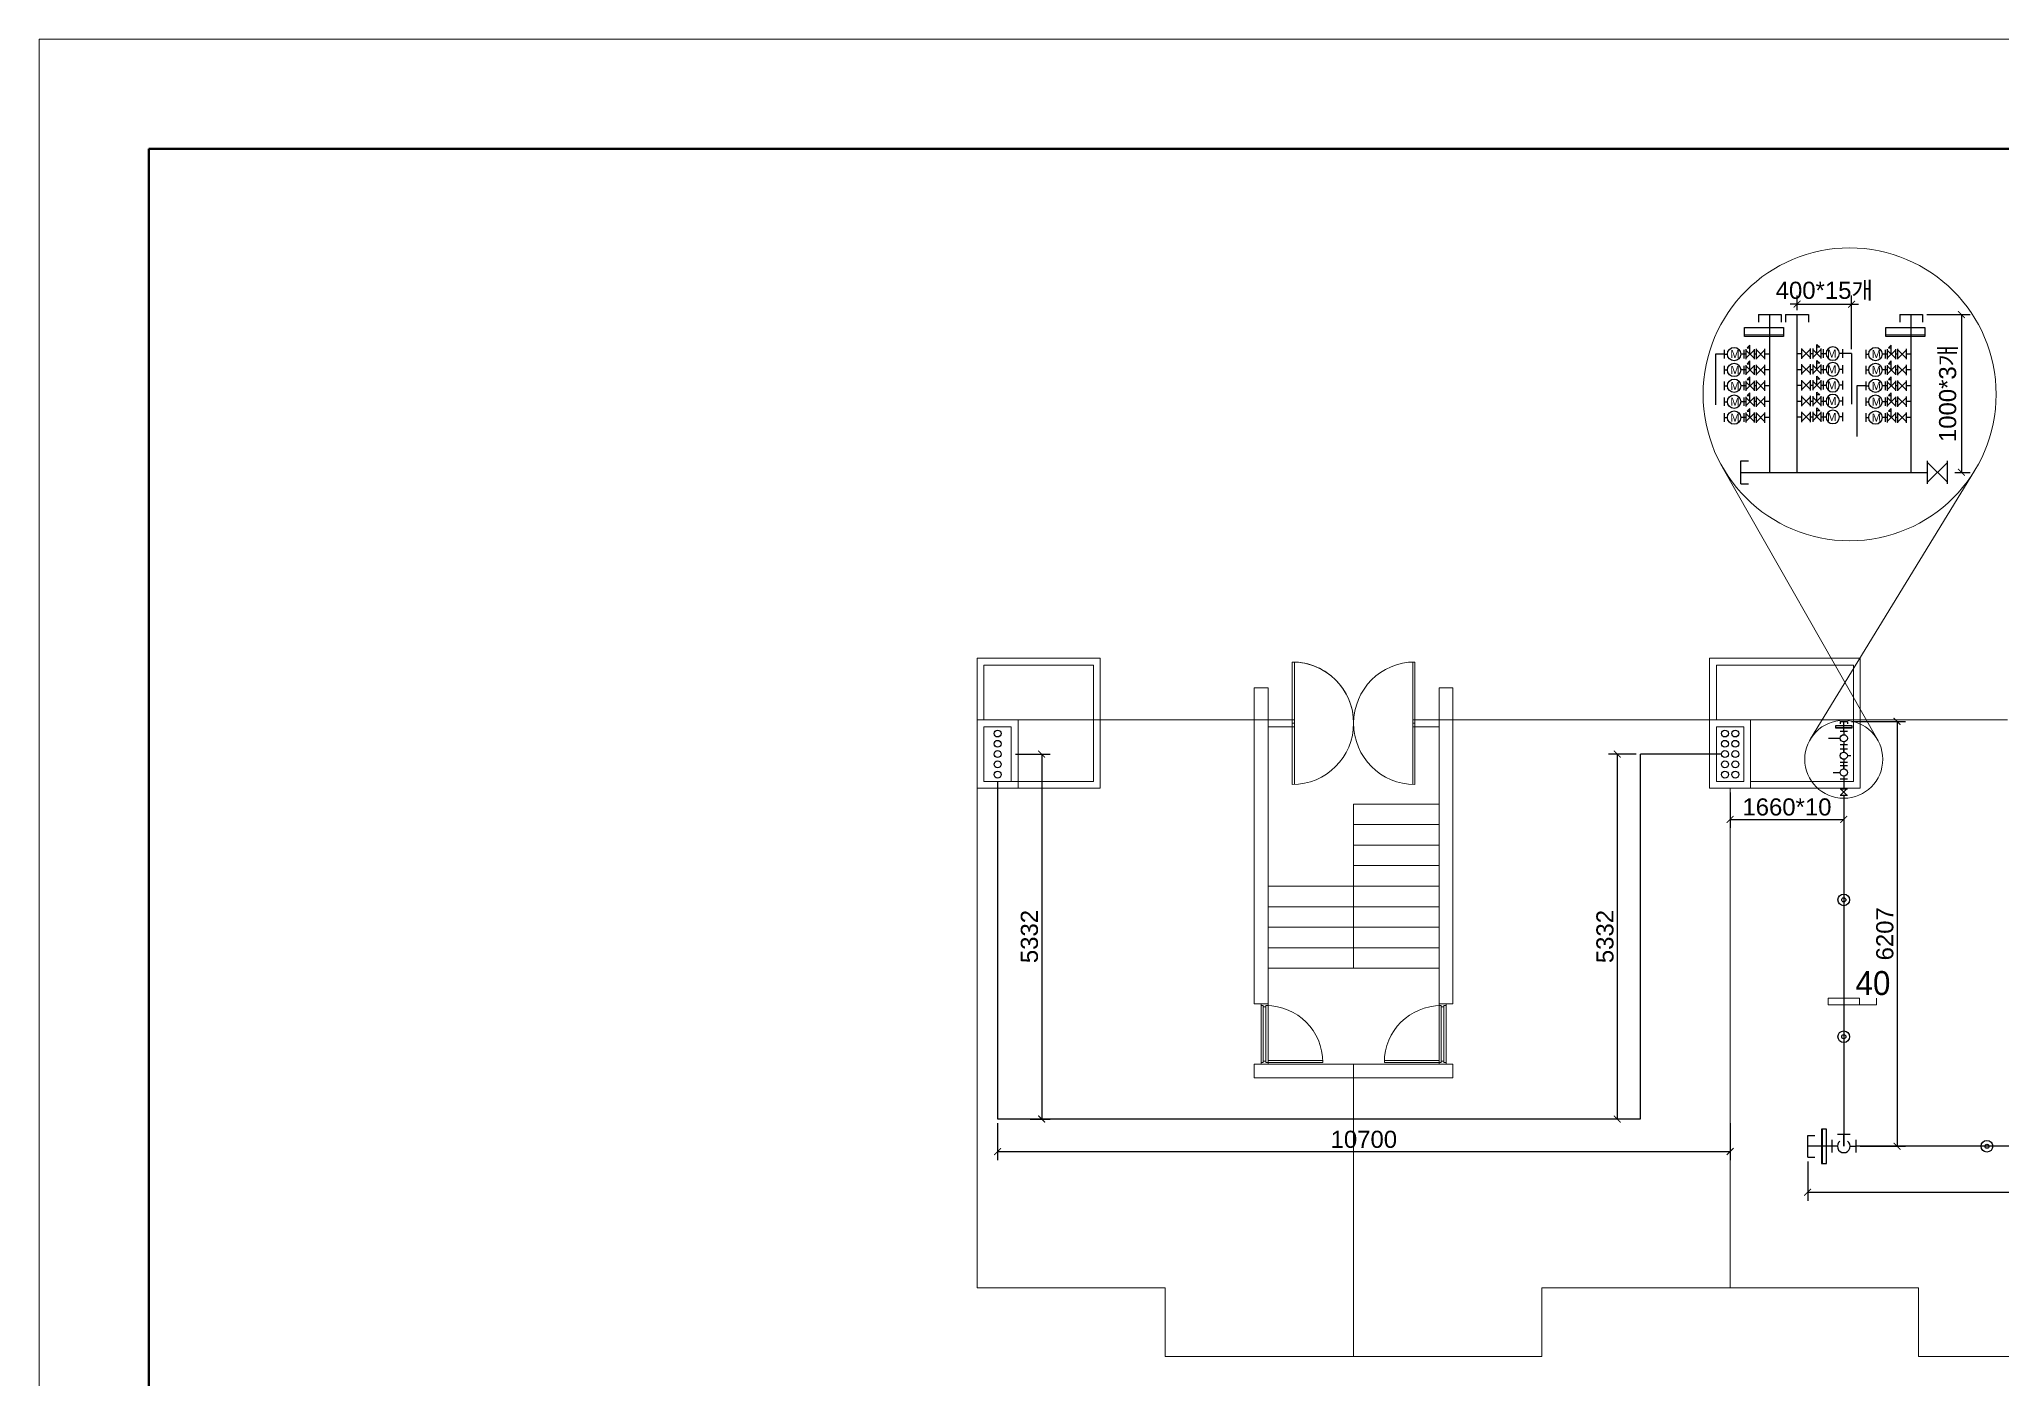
# Model space of a CAD drawing. Header units: millimetres. Extents: x 77978 to 1977917, y -128530 to 383426.
# Drawn here: x 1009697 to 1038363, y 109642 to 129213 of the extents above; entities that cross this region are included whole.
import ezdxf

# ---------------------------------------------------------------- set-up
doc = ezdxf.new("R2010")
doc.units = ezdxf.units.MM
doc.header["$LTSCALE"] = 20
doc.layers.get('0').update_dxf_attribs({"lineweight": 0})
for name, color, linetype, lineweight in [('PIPE(급수)', 3, 'Continuous', 30), ('WID', 6, 'Continuous', 0), ('건축선', 7, 'Continuous', 0), ('급수', 3, 'Continuous', 30), ('치수선', 1, 'Continuous', 0)]:
    doc.layers.add(name, color=color, linetype=linetype, lineweight=lineweight)
doc.layers.add('가데', color=2, linetype='Continuous')
doc.layers.add('급수부품', color=2, linetype='Continuous')
doc.styles.get("Standard").update_dxf_attribs({"font": 'arial.ttf'})
doc.styles.add('굴림700', font='gulim.ttc', dxfattribs={"height": 700})
doc.styles.add('수도공사', font='malgun.ttf', dxfattribs={"height": 300})
doc.dimstyles.new('태림-100', dxfattribs={"dimscale": 100, "dimtxt": 2.5, "dimasz": 1, "dimexe": 1.25, "dimexo": 0.625, "dimgap": 0.5, "dimtad": 1, "dimdec": 0, "dimzin": 1, "dimdsep": 46, "dimtxsty": 'Standard', "dimblk": 'ARCHTICK', "dimcen": 2.5, "dimclrt": 2, "dimadec": 0, "dimazin": 0, "dimtfac": 1, "dimtdec": 0, "dimtix": 1, "dimtmove": 0, "dimatfit": 3, "dimfxl": 1, "dimarcsym": 0})

# ---------------------------------------------------------------- blocks, each defined once
blk = doc.blocks.new('A$Cb09a5c7e')
at = {"layer": '급수부품', "color": 2}
for p, q in [((75, 0), (-75, 0)), ((-75, 0), (-75, -50)), ((75, 0), (75, -50))]:
    blk.add_line(p, q, dxfattribs=at)
blk = doc.blocks.new('A$Cf2ca77ac')
at = {"layer": '가데', "color": 1}
blk.add_line((-15, 250), (-15, -250), dxfattribs=at)
at = {"layer": '가데'}
blk.add_lwpolyline([(-75, -250), (0, -250), (0, 250), (-75, 250)], close=True, dxfattribs=at)
blk = doc.blocks.new('A$C79955f8c')
at = {"layer": '가데'}
for radius in [85, 30]:
    blk.add_circle((0, 0), radius, dxfattribs=at)
blk = doc.blocks.new('_ArchTick')
at = {"color": 0, "linetype": 'ByBlock', "const_width": 0.15}
blk.add_lwpolyline([(-0.5, -0.5), (0.5, 0.5)], dxfattribs=at)
blk = doc.blocks.new('*D5151')
at = {"layer": 'Defpoints', "color": 0}
for p in [(1035528, 112879), (1055909, 112617), (1055909, 112367)]:
    blk.add_point(p, dxfattribs=at)
at = {"layer": '치수선', "color": 0, "lineweight": -2}
for p, q in [((1035528, 112817), (1035528, 112242)), ((1055909, 112554), (1055909, 112242)), ((1035528, 112367), (1055909, 112367))]:
    blk.add_line(p, q, dxfattribs=at)
at = {"layer": '치수선', "color": 0, "linetype": 'ByBlock', "lineweight": -2, "xscale": 100, "yscale": 100, "zscale": 100, "rotation": 180}
blk.add_blockref('_ArchTick', (1035528, 112367), dxfattribs=at)
at = {"layer": '치수선', "color": 0, "linetype": 'ByBlock', "lineweight": -2, "xscale": 100, "yscale": 100, "zscale": 100}
blk.add_blockref('_ArchTick', (1055909, 112367), dxfattribs=at)
at = {"layer": '치수선', "color": 2, "insert": (1040230, 112544), "char_height": 250, "attachment_point": 5}
blk.add_mtext('20380', dxfattribs=at)
blk = doc.blocks.new('*D5165')
at = {"layer": 'Defpoints', "color": 0}
for p in [(1023895, 118769), (1024111, 113437), (1024339, 113437)]:
    blk.add_point(p, dxfattribs=at)
at = {"layer": '치수선', "color": 0, "lineweight": -2}
for p, q in [((1023958, 118769), (1024464, 118769)), ((1024339, 118769), (1024339, 113437)), ((1024173, 113437), (1024464, 113437))]:
    blk.add_line(p, q, dxfattribs=at)
at = {"layer": '치수선', "color": 0, "linetype": 'ByBlock', "lineweight": -2, "xscale": 100, "yscale": 100, "zscale": 100}
for p, rotation in [((1024339, 118769), 90), ((1024339, 113437), 270)]:
    blk.add_blockref('_ArchTick', p, dxfattribs=dict(at, rotation=rotation))
at = {"layer": '치수선', "color": 2, "insert": (1024161, 116103), "char_height": 250, "attachment_point": 5, "rotation": 90}
blk.add_mtext('5332', dxfattribs=at)
blk = doc.blocks.new('*D5166')
at = {"layer": 'Defpoints', "color": 0}
for p in [(1023695, 113437), (1034395, 113437), (1034395, 112961)]:
    blk.add_point(p, dxfattribs=at)
at = {"layer": '치수선', "color": 0, "lineweight": -2}
for p, q in [((1023695, 113375), (1023695, 112836)), ((1034395, 113375), (1034395, 112836)), ((1023695, 112961), (1034395, 112961))]:
    blk.add_line(p, q, dxfattribs=at)
at = {"layer": '치수선', "color": 0, "linetype": 'ByBlock', "lineweight": -2, "xscale": 100, "yscale": 100, "zscale": 100, "rotation": 180}
blk.add_blockref('_ArchTick', (1023695, 112961), dxfattribs=at)
at = {"layer": '치수선', "color": 0, "linetype": 'ByBlock', "lineweight": -2, "xscale": 100, "yscale": 100, "zscale": 100}
blk.add_blockref('_ArchTick', (1034395, 112961), dxfattribs=at)
at = {"layer": '치수선', "color": 2, "insert": (1029045, 113139), "char_height": 250, "attachment_point": 5}
blk.add_mtext('10700', dxfattribs=at)
blk = doc.blocks.new('A$C0af038e2')
at = {"layer": '급수부품', "color": 2}
for p, q in [((-140, -75), (-140, 75)), ((140, -75), (140, 75)), ((75, -140), (-75, -140))]:
    blk.add_line(p, q, dxfattribs=at)
at = {"layer": '급수부품'}
for p, q in [((-75, 0), (-140, 0)), ((75, 0), (140, 0)), ((0, 0), (0, -140))]:
    blk.add_line(p, q, dxfattribs=at)
blk.add_arc((0, 0), 75, 306.0342, 233.9661, dxfattribs=at)
blk = doc.blocks.new('A$Ce61dc017')
at = {"layer": '급수부품'}
for p, q in [((-75, 65), (75, 65)), ((-75, -65), (75, -65))]:
    blk.add_line(p, q, dxfattribs=at)
at = {"layer": '급수부품', "color": 2}
for p, q in [((-65, -65), (65, 65)), ((-65, 65), (65, -65))]:
    blk.add_line(p, q, dxfattribs=at)
blk = doc.blocks.new('G$C777399D7')
at = {"layer": '급수부품'}
for p, q in [((-100, 165), (100, 165)), ((-100, 0), (100, 0)), ((-82.5, 165), (82.5, 165)), ((-82.5, 165), (82.5, 0)), ((82.5, 165), (-82.5, 0)), ((-82.5, 0), (82.5, 0))]:
    blk.add_line(p, q, dxfattribs=at)
blk = doc.blocks.new('G$CA49DD9BD')
at = {"layer": '급수부품'}
for p, q in [((-160, 35), (-160, -35)), ((-160, 0), (-135, 0)), ((0, 0), (-25, 0)), ((0, 35), (0, -35))]:
    blk.add_line(p, q, dxfattribs=at)
blk.add_circle((-80, 0), 55, dxfattribs=at)
blk = doc.blocks.new('*D5167')
at = {"layer": 'Defpoints', "color": 0}
for p in [(1037207, 125191), (1037614, 122885), (1037774, 122885)]:
    blk.add_point(p, dxfattribs=at)
at = {"layer": '치수선', "color": 0, "lineweight": -2}
for p, q in [((1037269, 125191), (1037899, 125191)), ((1037774, 125191), (1037774, 122885)), ((1037677, 122885), (1037899, 122885))]:
    blk.add_line(p, q, dxfattribs=at)
at = {"layer": '치수선', "color": 0, "linetype": 'ByBlock', "lineweight": -2, "xscale": 100, "yscale": 100, "zscale": 100}
for p, rotation in [((1037774, 125191), 90), ((1037774, 122885), 270)]:
    blk.add_blockref('_ArchTick', p, dxfattribs=dict(at, rotation=rotation))
at = {"layer": '치수선', "color": 2, "insert": (1037585, 124038), "char_height": 250, "attachment_point": 5, "rotation": 90}
blk.add_mtext('1000*3개', dxfattribs=at)
blk = doc.blocks.new('*D5168')
at = {"layer": 'Defpoints', "color": 0}
for p in [(1036169, 125342), (1035373, 125190), (1036169, 124621)]:
    blk.add_point(p, dxfattribs=at)
at = {"layer": '치수선', "color": 0, "lineweight": -2}
for p, q in [((1035373, 125342), (1035273, 125342)), ((1035373, 125253), (1035373, 125467)), ((1035373, 125342), (1036169, 125342)), ((1036169, 124684), (1036169, 125467)), ((1036169, 125342), (1036269, 125342))]:
    blk.add_line(p, q, dxfattribs=at)
at = {"layer": '치수선', "color": 0, "linetype": 'ByBlock', "lineweight": -2, "xscale": 100, "yscale": 100, "zscale": 100}
blk.add_blockref('_ArchTick', (1035373, 125342), dxfattribs=at)
at = {"layer": '치수선', "color": 0, "linetype": 'ByBlock', "lineweight": -2, "xscale": 100, "yscale": 100, "zscale": 100, "rotation": 180}
blk.add_blockref('_ArchTick', (1036169, 125342), dxfattribs=at)
at = {"layer": '치수선', "color": 2, "insert": (1035771, 125532), "char_height": 250, "attachment_point": 5}
blk.add_mtext('400*15{\\f굴림|b0|i0|c129|p50;개}', dxfattribs=at)
blk = doc.blocks.new('A$Cee755bb0')
at = {"layer": '급수부품'}
for p, q in [((0, 319), (0, -319)), ((524, -262), (0, 262)), ((0, -262), (524, 262)), ((524, 319), (524, -319))]:
    blk.add_line(p, q, dxfattribs=at)
at = {"layer": '급수부품', "linetype": 'Continuous'}
for p, q in [((262, 579), (441, 400)), ((262, 0), (262, 579)), ((441, 400), (262, 400))]:
    blk.add_line(p, q, dxfattribs=at)
blk = doc.blocks.new('*D5169')
at = {"layer": 'Defpoints', "color": 0}
for p in [(1034395, 118269), (1036055, 118123), (1036055, 117815)]:
    blk.add_point(p, dxfattribs=at)
at = {"layer": '치수선', "color": 0, "lineweight": -2}
for p, q in [((1034395, 118207), (1034395, 117690)), ((1036055, 118060), (1036055, 117690)), ((1034395, 117815), (1036055, 117815))]:
    blk.add_line(p, q, dxfattribs=at)
at = {"layer": '치수선', "color": 0, "linetype": 'ByBlock', "lineweight": -2, "xscale": 100, "yscale": 100, "zscale": 100, "rotation": 180}
blk.add_blockref('_ArchTick', (1034395, 117815), dxfattribs=at)
at = {"layer": '치수선', "color": 0, "linetype": 'ByBlock', "lineweight": -2, "xscale": 100, "yscale": 100, "zscale": 100}
blk.add_blockref('_ArchTick', (1036055, 117815), dxfattribs=at)
at = {"layer": '치수선', "color": 2, "insert": (1035225, 117995), "char_height": 250, "attachment_point": 5}
blk.add_mtext('1660*10', dxfattribs=at)
blk = doc.blocks.new('*D5170')
at = {"layer": 'Defpoints', "color": 0}
for p in [(1036108, 119247), (1036230, 113039), (1036833, 113039)]:
    blk.add_point(p, dxfattribs=at)
at = {"layer": '치수선', "color": 0, "lineweight": -2}
for p, q in [((1036170, 119247), (1036958, 119247)), ((1036833, 119247), (1036833, 113039)), ((1036293, 113039), (1036958, 113039))]:
    blk.add_line(p, q, dxfattribs=at)
at = {"layer": '치수선', "color": 0, "linetype": 'ByBlock', "lineweight": -2, "xscale": 100, "yscale": 100, "zscale": 100}
for p, rotation in [((1036833, 119247), 90), ((1036833, 113039), 270)]:
    blk.add_blockref('_ArchTick', p, dxfattribs=dict(at, rotation=rotation))
at = {"layer": '치수선', "color": 2, "insert": (1036656, 116143), "char_height": 250, "attachment_point": 5, "rotation": 90}
blk.add_mtext('6207', dxfattribs=at)
blk = doc.blocks.new('*D5174')
at = {"layer": 'Defpoints', "color": 0}
for p in [(1033086, 118769), (1032746, 113437), (1033086, 113437)]:
    blk.add_point(p, dxfattribs=at)
at = {"layer": '치수선', "color": 0, "lineweight": -2}
for p, q in [((1033024, 118769), (1032621, 118769)), ((1032746, 118769), (1032746, 113437)), ((1033024, 113437), (1032621, 113437))]:
    blk.add_line(p, q, dxfattribs=at)
at = {"layer": '치수선', "color": 0, "linetype": 'ByBlock', "lineweight": -2, "xscale": 100, "yscale": 100, "zscale": 100}
for p, rotation in [((1032746, 118769), 90), ((1032746, 113437), 270)]:
    blk.add_blockref('_ArchTick', p, dxfattribs=dict(at, rotation=rotation))
at = {"layer": '치수선', "color": 2, "insert": (1032568, 116103), "char_height": 250, "attachment_point": 5, "rotation": 90}
blk.add_mtext('5332', dxfattribs=at)
blk = doc.blocks.new('상수도 도각-다중')
at = {"lineweight": 100}
for p, q in [((123000, 86100), (3000, 86100)), ((3000, 86100), (3000, 3000))]:
    blk.add_line(p, q, dxfattribs=at)
blk.add_lwpolyline([(0, 0), (126000, 0), (126000, 89100), (0, 89100)], close=True)

msp = doc.modelspace()

# ---------------------------------------------------------------- linework, layer by layer
for p, q in [((1036550.5, 118974.1), (1034280.5, 122967.4)), ((1037966, 122908.4), (1035569.1, 118989.8)), ((1025095.1, 119269.1), (1025095.1, 120069.1)), ((1036195.1, 119269.1), (1036195.1, 120069.1)), ((1027445.1, 119739.1), (1027645.1, 119739.1)), ((1030145.1, 119739.1), (1030345.1, 119739.1)), ((1023395.1, 119269.1), (1027645.1, 119269.1)), ((1023395.1, 110969.1), (1023395.1, 119269.1)), ((1023995.1, 119269.1), (1026095.1, 119269.1)), ((1025095.1, 119269.1), (1025095.1, 118369.1)), ((1025195.1, 119269.1), (1025195.1, 118269.1)), ((1030145.1, 119269.1), (1038445.1, 119269.1)), ((1036195.1, 119269.1), (1036195.1, 118369.1)), ((1036195.1, 119269.1), (1036195.1, 118369.1)), ((1036295.1, 119269.1), (1036295.1, 118269.1)), ((1036295.1, 119269.1), (1036295.1, 118269.1)), ((1023595.1, 118369.1), (1025095.1, 118369.1)), ((1023595.1, 118269.1), (1025195.1, 118269.1)), ((1034395.1, 110969.1), (1034395.1, 118269.1)), ((1034695.1, 118369.1), (1036195.1, 118369.1)), ((1034695.1, 118269.1), (1036295.1, 118269.1)), ((1028895.1, 115639.1), (1028895.1, 118039.1)), ((1028895.1, 109969.1), (1028895.1, 114239.1)), ((1026145.1, 110969.1), (1023395.1, 110969.1)), ((1026145.1, 109969.1), (1026145.1, 110969.1)), ((1037145.1, 110969.1), (1031645.1, 110969.1)), ((1031645.1, 110969.1), (1031645.1, 109969.1)), ((1037145.1, 109969.1), (1037145.1, 110969.1)), ((1031645.1, 109969.1), (1026145.1, 109969.1)), ((1042645.1, 109969.1), (1037145.1, 109969.1))]:
    msp.add_line(p, q)
at = {"color": 5}
msp.add_line((1034195.1, 119269.1), (1036195.1, 119269.1), dxfattribs=at)
for points in [[(1025195.1, 120169.1), (1023395.1, 120169.1), (1023395.1, 119269.1), (1025195.1, 119269.1)], [(1036295.1, 120169.1), (1034095.1, 120169.1), (1034095.1, 119269.1), (1036295.1, 119269.1)], [(1025095.1, 120069.1), (1023495.1, 120069.1), (1023495.1, 119269.1), (1025095.1, 119269.1)], [(1036195.1, 120069.1), (1034195.1, 120069.1), (1034195.1, 119269.1), (1036195.1, 119269.1)], [(1023395.1, 118269.1), (1023995.1, 118269.1), (1023995.1, 119269.1), (1023395.1, 119269.1)], [(1034095.1, 118269.1), (1034695.1, 118269.1), (1034695.1, 119269.1), (1034095.1, 119269.1)], [(1023495.1, 118369.1), (1023895.1, 118369.1), (1023895.1, 119169.1), (1023495.1, 119169.1)], [(1034195.1, 118369.1), (1034595.1, 118369.1), (1034595.1, 119169.1), (1034195.1, 119169.1)]]:
    msp.add_lwpolyline(points, close=True)
msp.add_circle((1036140.7, 124024.9), 2139.7)
at = {"layer": 'PIPE(급수)'}
for p, q in [((1034974.9, 122884.5), (1034974.9, 125190.9)), ((1035372.7, 122884.5), (1035372.7, 125190.5)), ((1037039.7, 122884.5), (1037039.7, 125190.9)), ((1034310.4, 124612.8), (1034179.1, 124612.8)), ((1034179.1, 124612.8), (1034179.1, 123872.4)), ((1036168.5, 124621.4), (1036037.2, 124621.4)), ((1036168.5, 124621.4), (1036168.5, 123880.9)), ((1036375.2, 124149.6), (1036243.9, 124149.6)), ((1036243.9, 124149.6), (1036243.9, 123409.1))]:
    msp.add_line(p, q, dxfattribs=at)
at = {"layer": 'WID'}
for p, q in [((1028000.1, 119219.1), (1028000.1, 120114.1)), ((1028030.1, 119219.1), (1028030.1, 120113.6)), ((1029760.1, 119219.1), (1029760.1, 120113.6)), ((1029790.1, 119219.1), (1029790.1, 120114.1)), ((1029790.1, 119219.1), (1029790.1, 120110.3)), ((1029760.1, 119269.1), (1029760.1, 120109.7)), ((1027645.1, 119269.1), (1028030.1, 119269.1)), ((1027975.1, 119269.1), (1028000.1, 119269.1)), ((1028000.1, 119269.1), (1028000.1, 119169.1)), ((1028030.1, 119269.1), (1028000.1, 119269.1)), ((1029760.1, 119269.1), (1030145.1, 119269.1)), ((1029790.1, 119269.1), (1029760.1, 119269.1)), ((1029790.1, 119269.1), (1029790.1, 119169.1)), ((1029815.1, 119269.1), (1029790.1, 119269.1)), ((1029790.1, 119269.1), (1029790.1, 119169.1)), ((1027645.1, 119169.1), (1028030.1, 119169.1)), ((1028000.1, 119169.1), (1027975.1, 119169.1)), ((1027975.1, 119169.1), (1028000.1, 119169.1)), ((1028030.1, 119219.1), (1028000.1, 119219.1)), ((1028000.1, 119219.1), (1028000.1, 118324.1)), ((1028030.1, 119169.1), (1028000.1, 119169.1)), ((1028030.1, 119219.1), (1028030.1, 118324.6)), ((1029760.1, 119219.1), (1029790.1, 119219.1)), ((1029760.1, 119219.1), (1029760.1, 118324.6)), ((1029760.1, 119219.1), (1029790.1, 119219.1)), ((1029760.1, 119169.1), (1030145.1, 119169.1)), ((1029760.1, 119169.1), (1029790.1, 119169.1)), ((1029790.1, 119219.1), (1029790.1, 118324.1)), ((1029790.1, 119169.1), (1029815.1, 119169.1)), ((1027645.1, 115119.1), (1027545.1, 115119.1)), ((1027545.1, 115119.1), (1027545.1, 115094.1)), ((1027645.1, 115119.1), (1027545.1, 115119.1)), ((1027545.1, 115094.1), (1027545.1, 114294.1)), ((1027545.1, 115094.1), (1027575.6, 115094.1)), ((1027575.6, 115094.1), (1027575.6, 114284.1)), ((1027575.6, 115094.1), (1027575.6, 115074.1)), ((1027575.6, 115074.1), (1027615.6, 115074.1)), ((1027615.6, 115094.1), (1027645.1, 115094.1)), ((1027615.6, 115094.1), (1027615.6, 114264.1)), ((1027645.1, 115094.1), (1027645.1, 115119.1)), ((1027645.1, 114264.1), (1027645.1, 115094.1)), ((1030145.1, 115119.1), (1030245.1, 115119.1)), ((1030145.1, 115119.1), (1030245.1, 115119.1)), ((1030145.1, 115119.1), (1030245.1, 115119.1)), ((1030145.1, 115094.1), (1030145.1, 115119.1)), ((1030145.1, 115119.1), (1030245.1, 115119.1)), ((1030174.5, 115094.1), (1030145.1, 115094.1)), ((1030145.1, 114264.1), (1030145.1, 115094.1)), ((1030174.5, 115094.1), (1030174.5, 114264.1)), ((1030214.5, 115074.1), (1030174.5, 115074.1)), ((1030214.5, 115094.1), (1030214.5, 114284.1)), ((1030245.1, 115094.1), (1030214.5, 115094.1)), ((1030214.5, 115094.1), (1030214.5, 115074.1)), ((1030245.1, 115119.1), (1030245.1, 115094.1)), ((1030245.1, 115094.1), (1030245.1, 114294.1)), ((1027545.1, 114294.1), (1027545.1, 114264.1)), ((1027545.1, 114264.1), (1027545.1, 114239.1)), ((1027575.6, 114264.1), (1027545.1, 114264.1)), ((1027545.1, 114239.1), (1027645.1, 114239.1)), ((1027575.6, 114284.1), (1027575.6, 114264.1)), ((1027615.6, 114284.1), (1027575.6, 114284.1)), ((1027615.6, 114264.1), (1027645.1, 114264.1)), ((1027645.1, 114294.1), (1028445, 114294.1)), ((1027645.1, 114264.1), (1028445.6, 114264.1)), ((1027645.1, 114239.1), (1027645.1, 114264.1)), ((1030145.1, 114264.1), (1029344.5, 114264.1)), ((1030145.1, 114294.1), (1029345.1, 114294.1)), ((1030145.1, 114239.1), (1030145.1, 114264.1)), ((1030174.5, 114264.1), (1030145.1, 114264.1)), ((1030245.1, 114239.1), (1030145.1, 114239.1)), ((1030174.5, 114284.1), (1030214.5, 114284.1)), ((1030214.5, 114284.1), (1030214.5, 114264.1)), ((1030214.5, 114264.1), (1030245.1, 114264.1)), ((1030245.1, 114294.1), (1030245.1, 114264.1)), ((1030245.1, 114264.1), (1030245.1, 114239.1))]:
    msp.add_line(p, q, dxfattribs=at)
for centre, radius, start, end in [((1028000.1, 119219.1), 895, 356.79745, 90), ((1028000.1, 119219.1), 895, 270, 90), ((1029790.1, 119219.1), 895, 90, 270), ((1027615.6, 114264.1), 830, 0, 90), ((1030174.5, 114264.1), 830, 90, 180)]:
    msp.add_arc(centre, radius, start, end, dxfattribs=at)
at = {"layer": '가데', "color": 1}
for p, q in [((1034606.9, 124897.2), (1035175.8, 124896.3)), ((1036671.7, 124897.2), (1037240.6, 124896.3)), ((1035939.4, 119155.3), (1036170.7, 119155))]:
    msp.add_line(p, q, dxfattribs=at)
at = {"layer": '가데'}
for points in [[(1035175.8, 125003.3), (1035175.8, 124869.6), (1034606.9, 124870.5), (1034606.9, 125003.3)], [(1037240.6, 125003.3), (1037240.6, 124869.6), (1036671.7, 124870.5), (1036671.7, 125003.3)], [(1036170.7, 119188.6), (1036170.7, 119146.6), (1035939.4, 119146.9), (1035939.4, 119188.6)]]:
    msp.add_lwpolyline(points, close=True, dxfattribs=at)
at = {"layer": '건축선'}
for p, q in [((1027645.1, 119739.1), (1027645.1, 115119.1)), ((1030145.1, 115119.1), (1030145.1, 119739.1)), ((1028895.1, 118039.1), (1030145.1, 118039.1)), ((1028895.1, 118039.1), (1028895.1, 115639.1)), ((1028895.1, 117739.1), (1030145.1, 117739.1)), ((1028895.1, 117439.1), (1030145.1, 117439.1)), ((1028895.1, 117139.1), (1030145.1, 117139.1)), ((1027645.1, 116839.1), (1030145.1, 116839.1)), ((1027645.1, 116539.1), (1030145.1, 116539.1)), ((1027645.1, 116239.1), (1030145.1, 116239.1)), ((1027645.1, 115939.1), (1030145.1, 115939.1)), ((1027645.1, 115639.1), (1030145.1, 115639.1)), ((1027645.1, 115119.1), (1027445.1, 115119.1)), ((1027645.1, 115119.1), (1027445.1, 115119.1)), ((1030145.1, 115119.1), (1030345.1, 115119.1)), ((1030145.1, 115119.1), (1030345.1, 115119.1)), ((1027445.1, 114239.1), (1027445.1, 114039.1)), ((1027445.1, 114239.1), (1030345.1, 114239.1)), ((1030345.1, 114039.1), (1030345.1, 114239.1)), ((1027445.1, 114039.1), (1028895.1, 114039.1)), ((1028895.1, 114039.1), (1030345.1, 114039.1))]:
    msp.add_line(p, q, dxfattribs=at)
for points in [[(1027445.1, 115119.1), (1027445.1, 119739.1)], [(1030345.1, 119739.1), (1030345.1, 119479.1), (1030345.1, 115119.1)]]:
    msp.add_lwpolyline(points, dxfattribs=at)
msp.add_circle((1036055.2, 118692.5), 569.8, dxfattribs=at)
at = {"layer": '급수'}
for p, q in [((1034625.5, 124612.8), (1034595.5, 124612.8)), ((1034779.5, 124612.9), (1034744.2, 124612.9)), ((1034974.9, 124612.9), (1034904.5, 124612.9)), ((1035372.7, 124621.4), (1035443.1, 124621.4)), ((1035568.1, 124621.4), (1035603.4, 124621.4)), ((1035722.1, 124621.4), (1035752.1, 124621.4)), ((1036168.5, 124621.4), (1036168.5, 124621.4)), ((1036690.3, 124612.8), (1036660.3, 124612.8)), ((1036844.3, 124612.9), (1036809, 124612.9)), ((1037039.7, 124612.9), (1036969.3, 124612.9)), ((1034625.5, 124381.2), (1034595.5, 124381.2)), ((1034625.5, 124149.6), (1034595.5, 124149.6)), ((1034779.5, 124381.2), (1034744.2, 124381.2)), ((1034779.5, 124149.6), (1034744.2, 124149.6)), ((1034974.9, 124381.2), (1034904.5, 124381.2)), ((1034974.9, 124149.6), (1034904.5, 124149.6)), ((1035372.7, 124389.8), (1035443.1, 124389.8)), ((1035372.7, 124158.2), (1035443.1, 124158.2)), ((1035568.1, 124389.8), (1035603.4, 124389.8)), ((1035568.1, 124158.2), (1035603.4, 124158.2)), ((1035722.1, 124389.8), (1035752.1, 124389.8)), ((1035722.1, 124158.1), (1035752.1, 124158.1)), ((1036690.3, 124381.2), (1036660.3, 124381.2)), ((1036690.3, 124149.6), (1036660.3, 124149.6)), ((1036844.3, 124381.2), (1036809, 124381.2)), ((1036844.3, 124149.6), (1036809, 124149.6)), ((1037039.7, 124381.2), (1036969.3, 124381.2)), ((1037039.7, 124149.6), (1036969.3, 124149.6)), ((1034625.5, 123917.9), (1034595.5, 123917.9)), ((1034779.5, 123918), (1034744.2, 123918)), ((1034974.9, 123918), (1034904.5, 123918)), ((1035372.7, 123926.5), (1035443.1, 123926.5)), ((1035568.1, 123926.5), (1035603.4, 123926.5)), ((1035722.1, 123926.5), (1035752.1, 123926.5)), ((1036690.3, 123917.9), (1036660.3, 123917.9)), ((1036844.3, 123918), (1036809, 123918)), ((1037039.7, 123918), (1036969.3, 123918)), ((1034625.5, 123686.3), (1034595.5, 123686.3)), ((1034779.5, 123686.3), (1034744.2, 123686.3)), ((1034974.9, 123686.3), (1034904.5, 123686.3)), ((1035372.7, 123694.9), (1035443.1, 123694.9)), ((1035568.1, 123694.9), (1035603.4, 123694.9)), ((1035722.1, 123694.9), (1035752.1, 123694.9)), ((1036690.3, 123686.3), (1036660.3, 123686.3)), ((1036844.3, 123686.3), (1036809, 123686.3)), ((1037039.7, 123686.3), (1036969.3, 123686.3)), ((1034551.4, 122884.5), (1037280.1, 122884.5)), ((1035830.1, 118999.9), (1036002.5, 118999.9)), ((1036055.2, 119097.8), (1036055.2, 119246.6)), ((1033086.5, 113437.3), (1033086.5, 118769.1)), ((1034270.1, 118769.1), (1033086.5, 118769.1)), ((1036055.2, 118797.7), (1036055.2, 118902)), ((1036156.9, 118745), (1036107.8, 118745)), ((1035901.7, 118500.3), (1036002.5, 118500.3)), ((1036055.2, 118552.9), (1036055.2, 118649.3)), ((1036055.2, 118552.9), (1036055.2, 118647.2)), ((1036055.2, 118413.1), (1036055.2, 118259.6)), ((1023695.1, 118369.1), (1023695.1, 113437.3)), ((1036055.2, 118214.1), (1036055.2, 118214.1)), ((1036055.2, 118168.6), (1036055.2, 113039.1)), ((1023695.1, 113437.3), (1033086.5, 113437.3)), ((1035880.2, 113039.1), (1035528.2, 113039.1)), ((1046880.2, 113039.1), (1036230.2, 113039.1))]:
    msp.add_line(p, q, dxfattribs=at)
for centre in [(1023695.1, 119069.1), (1023695.1, 118919.1), (1034320.1, 119069.1), (1034320.1, 118919.1), (1034470.1, 119069.1), (1034470.1, 118919.1), (1023695.1, 118769.1), (1034320.1, 118769.1), (1034470.1, 118769.1), (1023695.1, 118619.1), (1023695.1, 118469.1), (1034320.1, 118619.1), (1034320.1, 118469.1), (1034470.1, 118619.1), (1034470.1, 118469.1)]:
    msp.add_circle(centre, 50, dxfattribs=at)
at = {"layer": '급수부품', "color": 2}
for p, q in [((1036107.7, 119097.8), (1036002.7, 119097.8)), ((1036107.7, 118902), (1036002.7, 118902)), ((1036107.7, 118843), (1036002.7, 118843)), ((1036107.7, 118647.2), (1036002.7, 118647.2)), ((1036107.7, 118598.2), (1036002.7, 118598.2)), ((1036107.7, 118402.4), (1036002.7, 118402.4))]:
    msp.add_line(p, q, dxfattribs=at)
at = {"layer": '급수부품'}
for p, q in [((1036055.2, 119097.8), (1036055.1, 119052.5)), ((1036055.2, 118947.4), (1036055.1, 118902)), ((1036055.2, 118843), (1036055.2, 118797.7)), ((1036055.2, 118692.5), (1036055.2, 118647.2)), ((1036055.2, 118598.2), (1036055.1, 118552.9)), ((1036055.2, 118447.8), (1036055.1, 118402.4))]:
    msp.add_line(p, q, dxfattribs=at)
for centre in [(1036055.2, 118999.9), (1036055.2, 118745), (1036055.2, 118500.3)]:
    msp.add_circle(centre, 52.6, dxfattribs=at)
at = {"layer": '치수선'}
for p, q in [((1035826.9, 115103.9), (1035826.9, 115203.9)), ((1035826.9, 115203.9), (1036283.4, 115203.9)), ((1035826.9, 115103.9), (1036283.4, 115103.9)), ((1036283.4, 115203.9), (1036283.4, 115103.9)), ((1036283.4, 115103.9), (1036533.4, 115103.9)), ((1036533.4, 115203.9), (1036533.4, 115103.9))]:
    msp.add_line(p, q, dxfattribs=at)

# ---------------------------------------------------------------- block references
at = {"color": 0, "xscale": 0.5333333333333332, "yscale": 0.5333333333333332, "zscale": 0.5333333333333332}
msp.add_blockref('상수도 도각-다중', (1009696.9, 81693.2), dxfattribs=at)
at = {"layer": 'PIPE(급수)'}
for p, xscale, yscale, zscale in [((1034974.9, 125190.9), -2.227272725, 2.227272725, 2.227272725), ((1035372.7, 125190.5), -2.227272725, 2.227272725, 2.227272725), ((1037039.7, 125190.9), -2.227272725, 2.227272725, 2.227272725), ((1036055.2, 119246.6), -0.7000000000000001, 0.7000000000000001, 0.7000000000000001)]:
    msp.add_blockref('A$Cb09a5c7e', p, dxfattribs=dict(at, xscale=xscale, yscale=yscale, zscale=zscale))
for name, p, xscale, yscale, zscale, rotation in [('A$Cb09a5c7e', (1034551.4, 122884.5), -2.227272725, 2.227272725, 2.227272725, 89.99999999999974), ('A$Ce61dc017', (1037424.8, 122884.5), -2.227272725, 2.227272725, 2.227272725, 270), ('A$Ce61dc017', (1036055.2, 118214.1), -0.7000000000000001, 0.7000000000000001, 0.7000000000000001, 180), ('A$Cb09a5c7e', (1035528.2, 113038.5), -2.125, 2.125, 2.125, 89.9999999999992)]:
    msp.add_blockref(name, p, dxfattribs=dict(at, xscale=xscale, yscale=yscale, zscale=zscale, rotation=rotation))
at = {"layer": '가데'}
for p in [(1036055.2, 116639.1), (1036055.2, 114639.1), (1038146.1, 113039.1)]:
    msp.add_blockref('A$C79955f8c', p, dxfattribs=at)
at = {"layer": '가데', "rotation": 180}
msp.add_blockref('A$Cf2ca77ac', (1035730, 113039.1), dxfattribs=at)
at = {"layer": '급수부품'}
for name, p, xscale, yscale, zscale, rotation in [('G$CA49DD9BD', (1034595.5, 124612.8), 1.781818179999999, 1.78181818, 1.78181818, 0.000137229028932234), ('A$Cee755bb0', (1034744.2, 124612.9), -0.2266666668336514, 0.2266666668336516, 0.2266666668336517, 0.01390590346156414), ('G$C777399D7', (1035443.1, 124621.4), -0.7572727264999998, 0.7572727264999999, 0.7572727265, 269.999862770971), ('A$Cee755bb0', (1035603.4, 124621.4), 0.2266666668336514, 0.2266666668336516, 0.2266666668336517, 359.9860940965385), ('G$CA49DD9BD', (1035752.1, 124621.4), -1.781818179999999, 1.78181818, 1.78181818, 359.999862770971), ('G$CA49DD9BD', (1036660.3, 124612.8), 1.781818179999999, 1.78181818, 1.78181818, 0.000137229028932234), ('A$Cee755bb0', (1036809, 124612.9), -0.2266666668336514, 0.2266666668336516, 0.2266666668336517, 0.01390590346156414), ('G$CA49DD9BD', (1034595.5, 124381.2), 1.781818179999999, 1.78181818, 1.78181818, 0.000137229028932234), ('A$Cee755bb0', (1034744.2, 124381.2), -0.2266666668336514, 0.2266666668336516, 0.2266666668336517, 0.01390590346156414), ('G$C777399D7', (1034904.5, 124612.9), 0.7572727264999998, 0.7572727264999999, 0.7572727265, 90.00013722902895), ('G$C777399D7', (1034904.5, 124381.2), 0.7572727264999998, 0.7572727264999999, 0.7572727265, 90.00013722902895), ('G$C777399D7', (1035443.1, 124389.8), -0.7572727265, 0.7572727265, 0.7572727265, 270), ('A$Cee755bb0', (1035603.4, 124389.8), 0.2266666668336514, 0.2266666668336516, 0.2266666668336517, 359.9860940965385), ('G$CA49DD9BD', (1035752.1, 124389.8), -1.781818179999999, 1.78181818, 1.78181818, 359.999862770971), ('G$CA49DD9BD', (1036660.3, 124381.2), 1.781818179999999, 1.78181818, 1.78181818, 0.000137229028932234), ('A$Cee755bb0', (1036809, 124381.2), -0.2266666668336514, 0.2266666668336516, 0.2266666668336517, 0.01390590346156414), ('G$C777399D7', (1036969.3, 124612.9), 0.7572727264999998, 0.7572727264999999, 0.7572727265, 90.00013722902895), ('G$C777399D7', (1036969.3, 124381.2), 0.7572727264999998, 0.7572727264999999, 0.7572727265, 90.00013722902895), ('G$CA49DD9BD', (1034595.5, 124149.6), 1.781818179999999, 1.78181818, 1.78181818, 0.000137229028932234), ('A$Cee755bb0', (1034744.2, 124149.6), -0.2266666668336514, 0.2266666668336516, 0.2266666668336517, 0.01390590346156414), ('G$C777399D7', (1034904.5, 124149.6), 0.7572727264999998, 0.7572727264999999, 0.7572727265, 90.00013722902895), ('G$C777399D7', (1035443.1, 124158.2), -0.7572727265, 0.7572727265, 0.7572727265, 270), ('A$Cee755bb0', (1035603.4, 124158.2), 0.2266666668336514, 0.2266666668336516, 0.2266666668336517, 359.9860940965385), ('G$CA49DD9BD', (1035752.1, 124158.1), -1.781818179999999, 1.78181818, 1.78181818, 359.999862770971), ('G$CA49DD9BD', (1036660.3, 124149.6), 1.781818179999999, 1.78181818, 1.78181818, 0.000137229028932234), ('A$Cee755bb0', (1036809, 124149.6), -0.2266666668336514, 0.2266666668336516, 0.2266666668336517, 0.01390590346156414), ('G$C777399D7', (1036969.3, 124149.6), 0.7572727264999998, 0.7572727264999999, 0.7572727265, 90.00013722902895), ('G$CA49DD9BD', (1034595.5, 123917.9), 1.781818179999999, 1.78181818, 1.78181818, 0.000137229028932234), ('A$Cee755bb0', (1034744.2, 123918), -0.2266666668336514, 0.2266666668336516, 0.2266666668336517, 0.01390590346156414), ('G$C777399D7', (1034904.5, 123918), 0.7572727264999998, 0.7572727264999999, 0.7572727265, 90.00013722902895), ('G$C777399D7', (1035443.1, 123926.5), -0.7572727265, 0.7572727265, 0.7572727265, 270), ('A$Cee755bb0', (1035603.4, 123926.5), 0.2266666668336514, 0.2266666668336516, 0.2266666668336517, 359.9860940965385), ('G$CA49DD9BD', (1035752.1, 123926.5), -1.781818179999999, 1.78181818, 1.78181818, 359.999862770971), ('G$CA49DD9BD', (1036660.3, 123917.9), 1.781818179999999, 1.78181818, 1.78181818, 0.000137229028932234), ('A$Cee755bb0', (1036809, 123918), -0.2266666668336514, 0.2266666668336516, 0.2266666668336517, 0.01390590346156414), ('G$C777399D7', (1036969.3, 123918), 0.7572727264999998, 0.7572727264999999, 0.7572727265, 90.00013722902895), ('G$CA49DD9BD', (1034595.5, 123686.3), 1.781818179999999, 1.78181818, 1.78181818, 0.000137229028932234), ('A$Cee755bb0', (1034744.2, 123686.3), -0.2266666668336514, 0.2266666668336516, 0.2266666668336517, 0.01390590346156414), ('G$C777399D7', (1034904.5, 123686.3), 0.7572727264999998, 0.7572727264999999, 0.7572727265, 90.00013722902895), ('G$C777399D7', (1035443.1, 123694.9), -0.7572727265, 0.7572727265, 0.7572727265, 270), ('A$Cee755bb0', (1035603.4, 123694.9), 0.2266666668336514, 0.2266666668336516, 0.2266666668336517, 359.9860940965385), ('G$CA49DD9BD', (1035752.1, 123694.9), -1.781818179999999, 1.78181818, 1.78181818, 359.999862770971), ('G$CA49DD9BD', (1036660.3, 123686.3), 1.781818179999999, 1.78181818, 1.78181818, 0.000137229028932234), ('A$Cee755bb0', (1036809, 123686.3), -0.2266666668336514, 0.2266666668336516, 0.2266666668336517, 0.01390590346156414), ('G$C777399D7', (1036969.3, 123686.3), 0.7572727264999998, 0.7572727264999999, 0.7572727265, 90.00013722902895), ('A$C0af038e2', (1036055.2, 113039.1), 1.25, 1.25, 1.25, 180)]:
    msp.add_blockref(name, p, dxfattribs=dict(at, xscale=xscale, yscale=yscale, zscale=zscale, rotation=rotation))

# ---------------------------------------------------------------- texts
at = {"layer": '급수부품', "linetype": 'ByBlock', "char_height": 116.9, "style": '수도공사'}
for insert, attachment_point, rotation in [((1034397.2, 124670.4), 1, 0.30357), ((1034397.2, 124438.8), 1, 0.30357), ((1035950.5, 124679), 3, 359.69643), ((1035950.5, 124447.3), 3, 359.69643), ((1036461.9, 124670.4), 1, 0.30357), ((1036461.9, 124438.8), 1, 0.30357), ((1034397.2, 124207.1), 1, 0.30357), ((1035950.5, 124215.7), 3, 359.69643), ((1036461.9, 124207.1), 1, 0.30357), ((1034397.2, 123975.5), 1, 0.30357), ((1035950.5, 123984), 3, 359.69643), ((1036461.9, 123975.5), 1, 0.30357), ((1034397.2, 123743.9), 1, 0.30357), ((1035950.5, 123752.4), 3, 359.69643), ((1036461.9, 123743.9), 1, 0.30357)]:
    msp.add_mtext_dynamic_manual_height_columns('M', width=26.715, gutter_width=128.6, heights=[0], dxfattribs=dict(at, insert=insert, attachment_point=attachment_point, rotation=rotation))
at = {"layer": '치수선', "color": 2, "insert": (1036736.4, 115598.7), "char_height": 350, "attachment_point": 3, "style": '굴림700'}
msp.add_mtext_dynamic_manual_height_columns('40', width=332.103, gutter_width=2625, heights=[0], dxfattribs=at)

# ---------------------------------------------------------------- dimensions: what is measured, and where the dimension line sits
at = {"layer": '치수선'}
for base, p1, p2, text, picture, middle in [((1036168.5, 125342.4), (1035372.7, 125190.5), (1036168.5, 124621.4), '400*15{\\f굴림|b0|i0|c129|p50;개}', '*D5168', (1035770.6, 125531.6)), ((1036055.2, 117815.4), (1034395.1, 118269.1), (1036055.2, 118122.7), '<>*10', '*D5169', (1035225.1, 117994.6))]:
    dim = msp.add_linear_dim(base=base, p1=p1, p2=p2, text=text, dimstyle='태림-100', override={"dimtxsty": 'Standard'}, dxfattribs=at)
    dim.commit()
    dim.dimension.update_dxf_attribs({"geometry": picture, "text_midpoint": middle})
dim = msp.add_linear_dim(base=(1037774.1, 122884.5), p1=(1037206.7, 125190.9), p2=(1037614.2, 122884.5), angle=90, text='1000*3개', dimstyle='태림-100', override={"dimtxsty": 'Standard'}, dxfattribs=at)
dim.commit()
dim.dimension.update_dxf_attribs({"geometry": '*D5167', "text_midpoint": (1037585, 124037.7)})
for base, p1, p2, picture, middle in [((1036833.1929, 113039.1277), (1036107.6523, 119246.5981), (1036230.1585, 113039.1277), '*D5170', (1036655.5496, 116142.8629)), ((1024338.8, 113437.3), (1023895.1, 118769.1), (1024110.7, 113437.3), '*D5165', (1024161, 116103.2))]:
    dim = msp.add_linear_dim(base=base, p1=p1, p2=p2, angle=90, dimstyle='태림-100', override={"dimtxsty": 'Standard'}, dxfattribs=at)
    dim.commit()
    dim.dimension.update_dxf_attribs({"geometry": picture, "text_midpoint": middle})
dim = msp.add_linear_dim(base=(1032745.6, 113437.3), p1=(1033086.5, 118769.1), p2=(1033086.5, 113437.3), angle=90, dimstyle='태림-100', dxfattribs=at)
dim.commit()
dim.dimension.update_dxf_attribs({"geometry": '*D5174', "text_midpoint": (1032567.9, 116103.2)})
dim = msp.add_linear_dim(base=(1034395.1, 112960.9), p1=(1023695.1, 113437.3), p2=(1034395.1, 113437.3), dimstyle='태림-100', override={"dimtxsty": 'Standard'}, dxfattribs=at)
dim.commit()
dim.dimension.update_dxf_attribs({"geometry": '*D5166', "text_midpoint": (1029045.1, 113138.6)})
dim = msp.add_linear_dim(base=(1055908.6, 112366.6), p1=(1035528.2, 112879.1), p2=(1055908.6, 112616.6), dimstyle='태림-100', dxfattribs=at)
dim.commit()
dim.dimension.update_dxf_attribs({"geometry": '*D5151', "text_midpoint": (1040230, 112366.6), "dimtype": 160})

doc.saveas('drawing.dxf')
